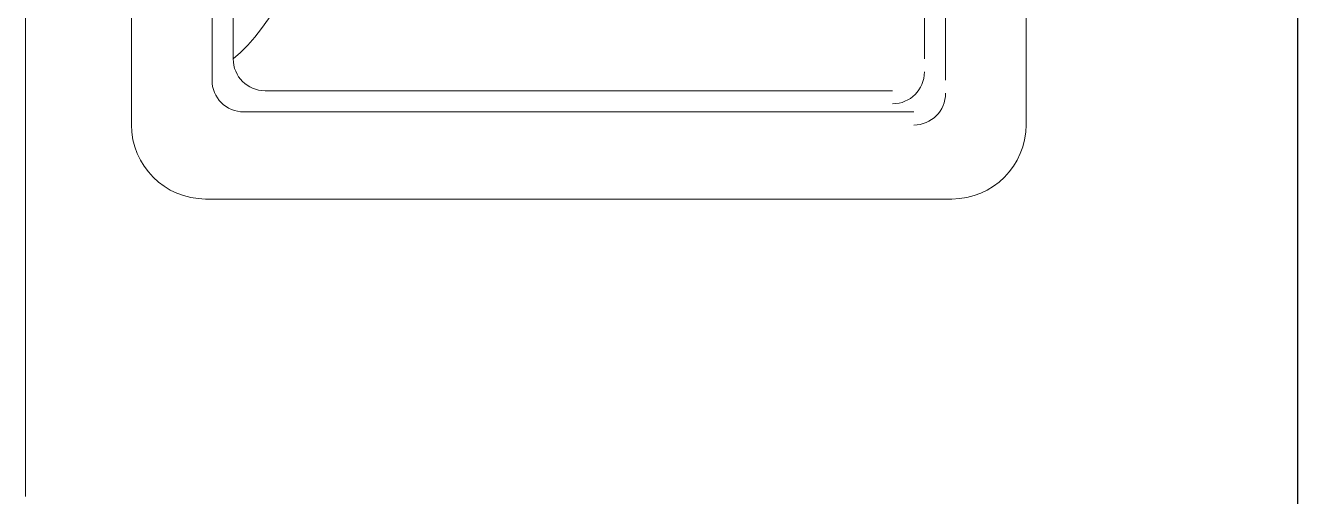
# Model space of a CAD drawing. Header units: inches. Extents: x 32 to 51.7, y 18.3 to 41.9.
# Drawn here: x 40.423 to 41.023, y 27.435 to 27.657 of the extents above; entities that cross this region are included whole.
import ezdxf

# ---------------------------------------------------------------- set-up
doc = ezdxf.new("R2010")
doc.units = ezdxf.units.IN
doc.header["$MEASUREMENT"] = 0
doc.layers.add('FURNITURE F 1 100', color=253, linetype='Continuous', lineweight=13)
doc.layers.add('WALL 1 100', color=250, linetype='Continuous', lineweight=30)

msp = doc.modelspace()

# ---------------------------------------------------------------- linework, layer by layer
at = {"layer": 'FURNITURE F 1 100'}
for p, q in [((40.42314, 29.19587), (40.42313, 27.43518)), ((40.47313, 27.61035), (40.47313, 28.14035)), ((40.51113, 27.63135), (40.51113, 28.11935)), ((40.52113, 27.64135), (40.52113, 28.10935)), ((40.84713, 27.85802), (40.84713, 27.64135)), ((40.85713, 27.85747), (40.85713, 27.63135)), ((40.89513, 27.85538), (40.89513, 27.61035)), ((40.83213, 27.62635), (40.53613, 27.62635)), ((40.84213, 27.61635), (40.52613, 27.61635)), ((40.86013, 27.57535), (40.50813, 27.57535))]:
    msp.add_line(p, q, dxfattribs=at)
for centre, radius, start, end in [((40.53613, 27.64135), 0.015, 180, 270), ((40.52613, 27.63135), 0.015, 180, 270), ((40.83213, 27.63519), 0.015, 270, 360), ((40.84213, 27.62519), 0.015, 270, 360), ((40.50813, 27.61035), 0.035, 180, 270), ((40.86013, 27.61035), 0.035, 270, 0)]:
    msp.add_arc(centre, radius, start, end, dxfattribs=at)
msp.add_open_spline([(40.52113, 27.64135), (40.55836, 27.6721), (40.58449, 27.76618), (40.58457, 27.87497)], degree=3, dxfattribs=at)
at = {"layer": 'WALL 1 100'}
msp.add_line((41.02314, 29.19586), (41.02313, 25.67087), dxfattribs=at)

doc.saveas('drawing.dxf')
